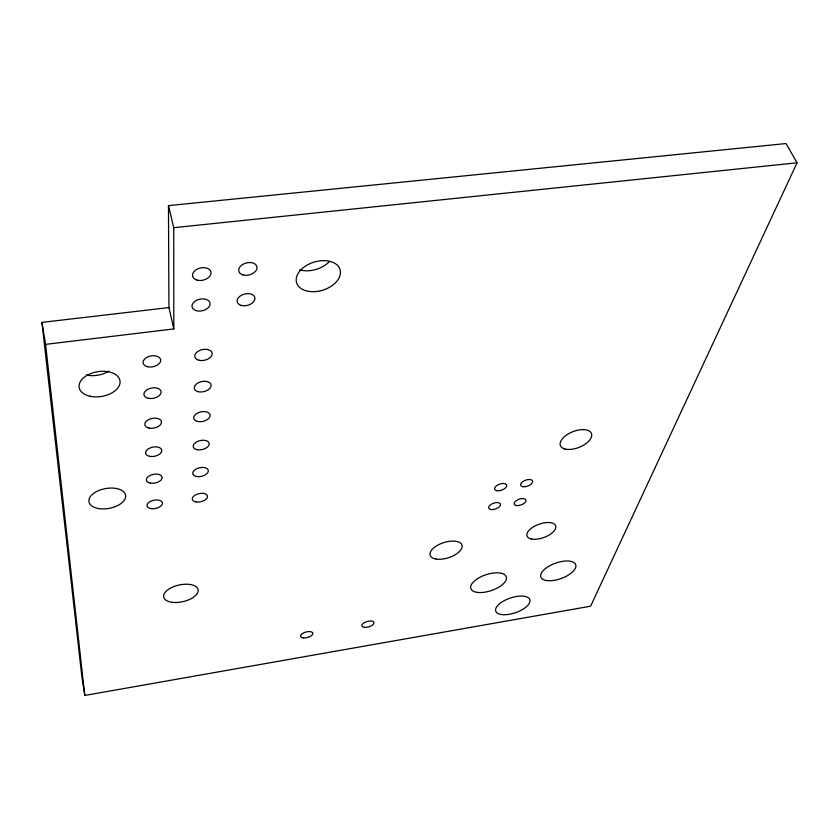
<?xml version="1.0" encoding="UTF-8"?>
<svg xmlns="http://www.w3.org/2000/svg" width="839" height="839" viewBox="0 0 839 839"><rect width="100%" height="100%" fill="white"/><g stroke="black" fill="none" stroke-linecap="round" stroke-linejoin="round"><path stroke-width="1.26" d="M797.05 162.797L590.614 606.198L84.802 695.447L81.97 677.566L41.95 322.396L168.943 307.567L168.461 205.628L786.059 143.553L797.05 162.797L173.746 227.694L168.461 205.628M41.95 322.396L45.589 344.357L173.809 328.93L173.746 227.694M168.943 307.567L173.809 328.93M45.589 344.357L84.802 695.447M329.182 261.737A22.475 14.819 -16.9 0 1 299.701 269.822M108.818 371.142A20.493 12.648 -9 0 1 86.312 375.012M501.303 614.526A17.986 7.771 -18.6 0 0 529.65 602.559A17.986 7.771 -18.6 0 0 507.396 599.14A17.986 7.771 -18.6 0 0 501.303 614.526M522.582 486.662A6.355 3.146 -20 0 0 532.587 482.236A6.355 3.146 -20 0 0 524.753 480.506A6.355 3.146 -20 0 0 522.582 486.662M172.026 602.287A17.619 8.547 -12.3 0 0 198.193 590.625A17.619 8.547 -12.3 0 0 172.425 587.164A17.619 8.547 -12.3 0 0 172.026 602.287M305.501 290.63A22.705 14.693 -16.9 0 0 340.372 273.829A22.705 14.693 -16.9 0 0 309.098 264.044A22.705 14.693 -16.9 0 0 305.501 290.63M435.871 559.015A16.686 7.918 -17.8 0 0 461.922 547.678A16.686 7.918 -17.8 0 0 440.444 543.85A16.686 7.918 -17.8 0 0 435.871 559.015M98.499 508.549A18.605 10.078 -10.2 0 0 125.661 495.912A18.605 10.078 -10.2 0 0 97.639 491.025A18.605 10.078 -10.2 0 0 98.499 508.549M89.836 396.207A20.702 12.522 -9.3 0 0 120.082 381.609A20.702 12.522 -9.3 0 0 88.766 374.456A20.702 12.522 -9.3 0 0 89.836 396.207M303.194 637.902A6.366 2.863 -14.8 0 0 312.884 633.686A6.366 2.863 -14.8 0 0 304.033 632.648A6.366 2.863 -14.8 0 0 303.194 637.902M364.294 627.31A6.293 2.811 -16 0 0 373.984 623.125A6.293 2.811 -16 0 0 365.489 622.056A6.293 2.811 -16 0 0 364.294 627.31M241.202 305.417A9.093 5.852 -14.1 0 0 254.941 298.694A9.093 5.852 -14.1 0 0 241.905 295.013A9.093 5.852 -14.1 0 0 241.202 305.417M196.389 310.703A9.187 5.925 -12.5 0 0 210.117 303.938A9.187 5.925 -12.5 0 0 196.693 300.257A9.187 5.925 -12.5 0 0 196.389 310.703M546.158 580.483A18.5 8.17 -19.6 0 0 575.439 568.055A18.5 8.17 -19.6 0 0 553.205 564.081A18.5 8.17 -19.6 0 0 546.158 580.483M476.814 592.313A18.668 8.38 -18.3 0 0 506.148 579.791A18.668 8.38 -18.3 0 0 482.719 575.932A18.668 8.38 -18.3 0 0 476.814 592.313M490.647 509.493A6.261 3.062 -19.1 0 0 500.453 505.162A6.261 3.062 -19.1 0 0 492.587 503.568A6.261 3.062 -19.1 0 0 490.647 509.493M496.657 490.668A6.376 3.178 -19.4 0 0 506.662 486.221A6.376 3.178 -19.4 0 0 498.681 484.502A6.376 3.178 -19.4 0 0 496.657 490.668M516.121 505.498A6.24 3.031 -19.6 0 0 525.917 501.177A6.24 3.031 -19.6 0 0 518.198 499.562A6.24 3.031 -19.6 0 0 516.121 505.498M564.941 449.022A16.686 8.432 -21.4 0 0 591.285 437.36A16.686 8.432 -21.4 0 0 571.527 432.242A16.686 8.432 -21.4 0 0 564.941 449.022M531.517 539.026A15.175 7.069 -19.7 0 0 555.47 528.675A15.175 7.069 -19.7 0 0 537.023 525.004A15.175 7.069 -19.7 0 0 531.517 539.026M150.915 508.602A7.834 4.205 -11.4 0 0 162.462 503.222A7.834 4.205 -11.4 0 0 150.821 501.229A7.834 4.205 -11.4 0 0 150.915 508.602M150.307 483.138A8.033 4.426 -11.3 0 0 162.147 477.58A8.033 4.426 -11.3 0 0 150.212 475.388A8.033 4.426 -11.3 0 0 150.307 483.138M149.657 456.343A8.243 4.667 -11.2 0 0 161.822 450.585A8.243 4.667 -11.2 0 0 149.562 448.162A8.243 4.667 -11.2 0 0 149.657 456.343M148.985 428.089A8.463 4.919 -11.1 0 0 161.476 422.111A8.463 4.919 -11.1 0 0 148.881 419.469A8.463 4.919 -11.1 0 0 148.985 428.089M148.272 398.263A8.694 5.202 -11 0 0 161.109 392.065A8.694 5.202 -11 0 0 148.157 389.149A8.694 5.202 -11 0 0 148.272 398.263M147.517 366.727A8.946 5.516 -10.8 0 0 160.721 360.288A8.946 5.516 -10.8 0 0 147.391 357.089A8.946 5.516 -10.8 0 0 147.517 366.727M195.948 501.911A7.75 4.164 -12.5 0 0 207.495 496.562A7.75 4.164 -12.5 0 0 196.19 494.549A7.75 4.164 -12.5 0 0 195.948 501.911M196.483 476.468A7.939 4.384 -12.5 0 0 208.334 470.941A7.939 4.384 -12.5 0 0 196.735 468.718A7.939 4.384 -12.5 0 0 196.483 476.468M197.06 449.694A8.149 4.615 -12.5 0 0 209.215 443.967A8.149 4.615 -12.5 0 0 197.322 441.534A8.149 4.615 -12.5 0 0 197.06 449.694M197.658 421.482A8.359 4.866 -12.5 0 0 210.149 415.546A8.359 4.866 -12.5 0 0 197.941 412.882A8.359 4.866 -12.5 0 0 197.658 421.482M198.287 391.708A8.589 5.149 -12.5 0 0 211.124 385.552A8.589 5.149 -12.5 0 0 198.591 382.626A8.589 5.149 -12.5 0 0 198.287 391.708M198.958 360.256A8.83 5.443 -12.5 0 0 212.162 353.848A8.83 5.443 -12.5 0 0 199.273 350.639A8.83 5.443 -12.5 0 0 198.958 360.256M242.911 274.888A9.323 6.156 -14.4 0 0 256.996 267.924A9.323 6.156 -14.4 0 0 243.635 263.939A9.323 6.156 -14.4 0 0 242.911 274.888M196.945 280.069A9.418 6.24 -12.6 0 0 211.04 273.074A9.418 6.24 -12.6 0 0 197.27 269.088A9.418 6.24 -12.6 0 0 196.945 280.069"/></g></svg>
